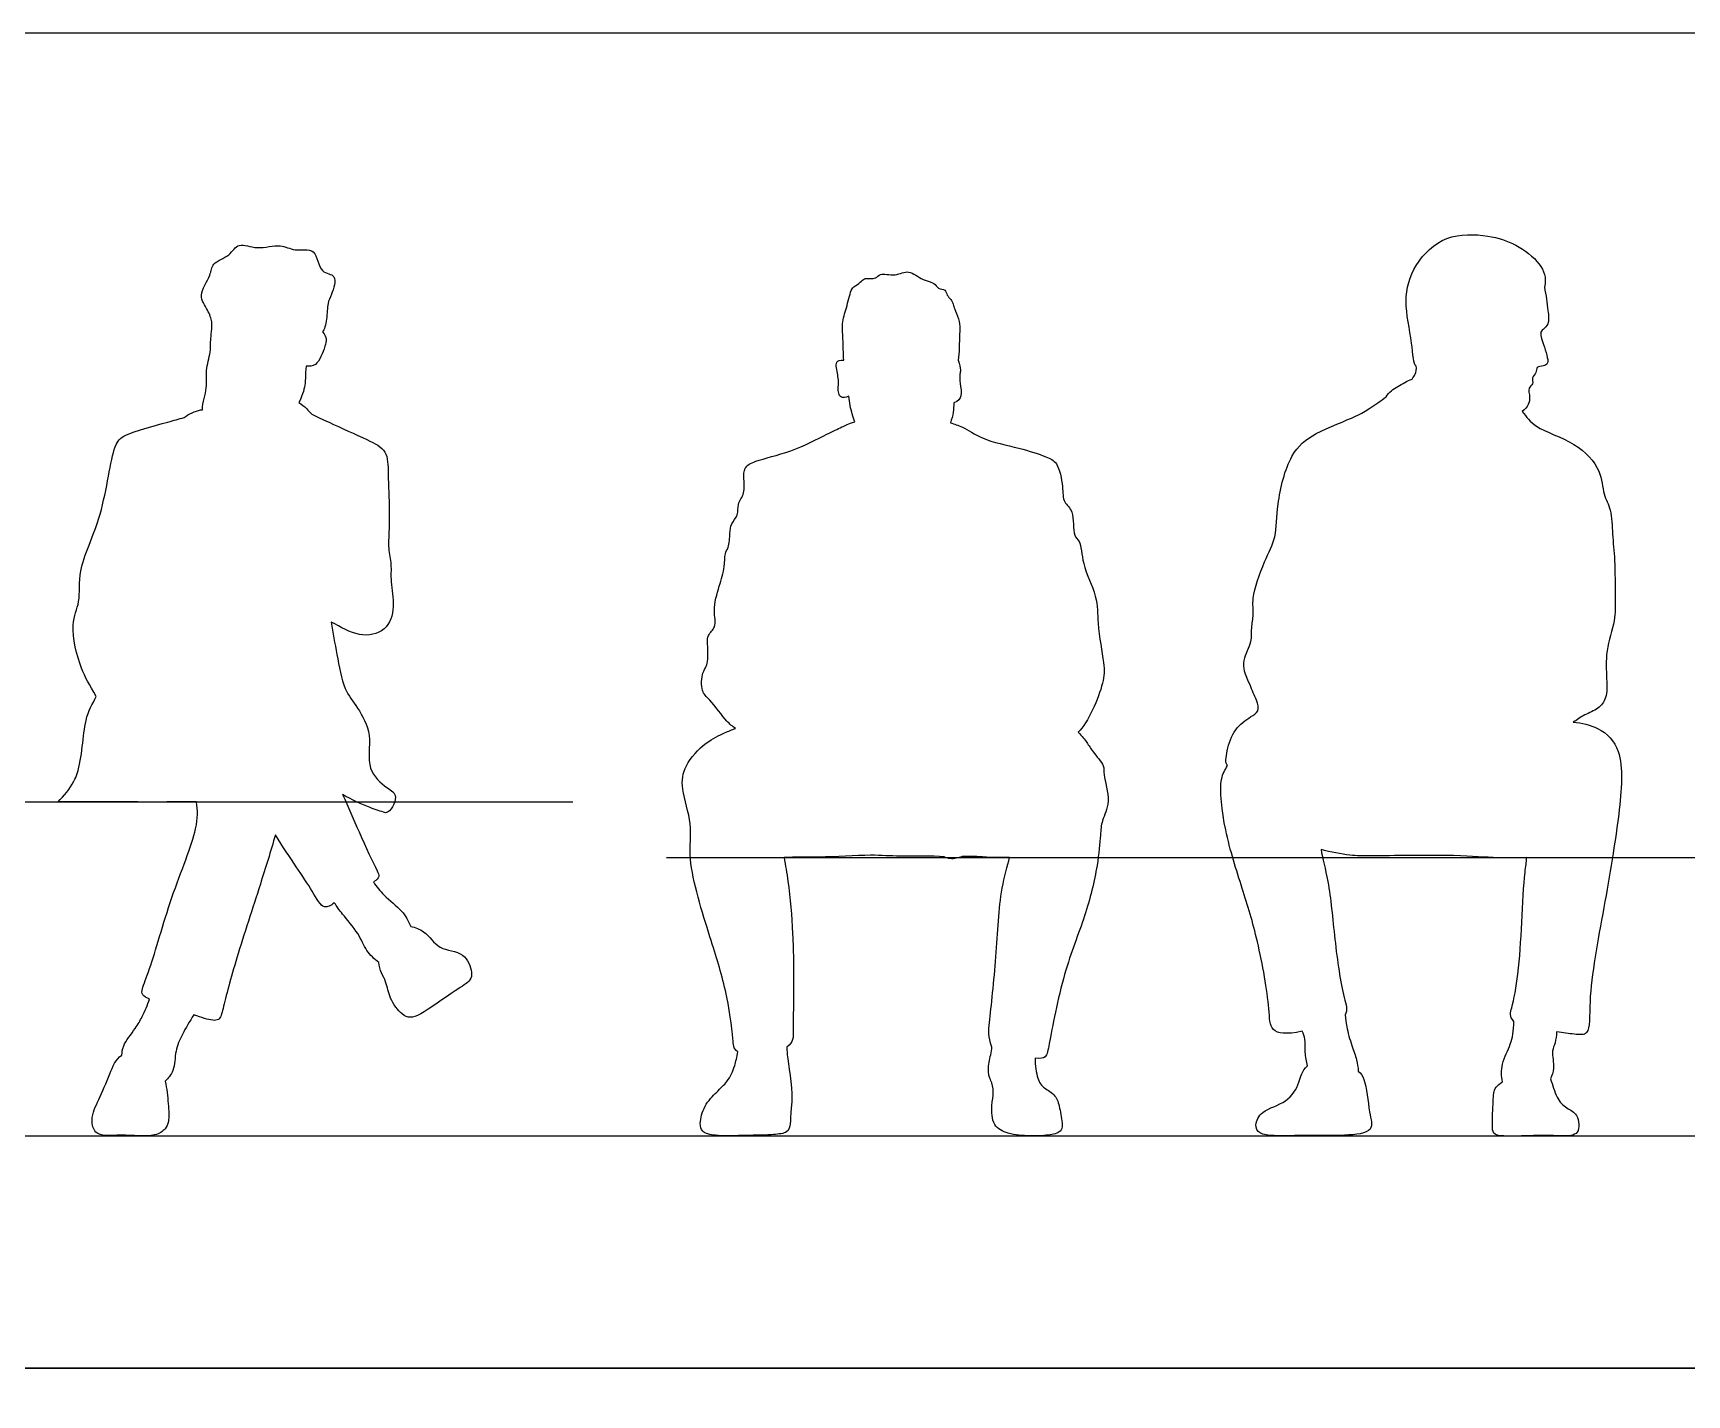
# Model space of a CAD drawing. Header units: millimetres. Extents: x 11.2 to 50.9, y -0.3 to 14.1.
# Drawn here: x 24.134 to 26.4, y 1.969 to 3.835 of the extents above; entities that cross this region are included whole.
import ezdxf

# ---------------------------------------------------------------- set-up
doc = ezdxf.new("R2010")
doc.units = ezdxf.units.MM
for name, color, linetype, true_color in [('AG-DIAGRAM', 7, 'Continuous', 0xfecc66), ('AG-GUIDES', 7, 'Continuous', 0xcccccc), ('AG-OUTLINE', 7, 'Continuous', 0x8000ff), ('X-VPRT', 6, 'Continuous', 0xff00ff)]:
    doc.layers.add(name, color=color, linetype=linetype, true_color=true_color)

msp = doc.modelspace()

# ---------------------------------------------------------------- linework, layer by layer
at = {"layer": 'AG-DIAGRAM'}
msp.add_line((21.2731, 2.3243), (28.6599, 2.3243), dxfattribs=at)
at = {"layer": 'AG-GUIDES'}
for p, q in [((21.2731, 2.7815), (24.8739, 2.7815)), ((25.0023, 2.7053), (28.6599, 2.7053))]:
    msp.add_line(p, q, dxfattribs=at)
at = {"layer": 'AG-OUTLINE'}
msp.add_lwpolyline([(24.2776, 2.7815), (24.1684, 2.7815)], dxfattribs=at)
for points, knots in [([(26.0296, 3.3784), (26.0255, 3.3799), (26.0244, 3.4154), (26.0107, 3.4672), (26.0253, 3.5187), (26.0685, 3.5609), (26.128, 3.5586), (26.1661, 3.5466), (26.1997, 3.5215), (26.2084, 3.4999), (26.205, 3.4865)], [-8.25755, -8.25755, -8.25755, -8.25755, -7.921113, -7.467307, -7.043269, -6.598786, -6.154292, -5.776353, -5.393994, -5.087407, -5.087407, -5.087407, -5.087407]), ([(24.3791, 3.4391), (24.3782, 3.4434), (24.3742, 3.4561), (24.3587, 3.4753), (24.3788, 3.5022), (24.3783, 3.5204), (24.4045, 3.5286), (24.415, 3.5496), (24.4421, 3.5365), (24.4732, 3.5475), (24.4918, 3.5345), (24.5236, 3.5428), (24.5253, 3.504), (24.5529, 3.5057), (24.5432, 3.4756), (24.5372, 3.4651), (24.5375, 3.4433), (24.5332, 3.4283), (24.5309, 3.4254)], [0, 0, 0, 0, 0.23716, 0.50564, 0.817825, 1.04818, 1.329694, 1.581181, 1.867776, 2.187239, 2.452968, 2.738216, 3.044385, 3.285972, 3.565954, 3.777389, 4.045275, 4.286528, 4.286528, 4.286528, 4.286528]), ([(25.245, 3.3868), (25.2445, 3.3964), (25.2443, 3.4155), (25.2422, 3.4396), (25.2499, 3.46), (25.2547, 3.4851), (25.2616, 3.4885), (25.2699, 3.4947), (25.2741, 3.5001), (25.29, 3.4968), (25.2941, 3.5071), (25.3164, 3.5006), (25.3342, 3.5122), (25.3527, 3.4951), (25.3694, 3.4938), (25.3738, 3.4838), (25.3848, 3.484), (25.3861, 3.4751), (25.392, 3.4702), (25.3952, 3.463), (25.3967, 3.4565), (25.4034, 3.443), (25.4042, 3.4296), (25.4034, 3.4158), (25.4034, 3.4028), (25.4025, 3.3921), (25.4018, 3.3868)], [0, 0, 0, 0, 0.299608, 0.569108, 0.835071, 1.106887, 1.254608, 1.429032, 1.571178, 1.777147, 1.935649, 2.185019, 2.427925, 2.690306, 2.911224, 3.079261, 3.245019, 3.396813, 3.550631, 3.701965, 3.846261, 4.058794, 4.265311, 4.470451, 4.671824, 4.894525, 4.894525, 4.894525, 4.894525]), ([(26.205, 3.4865), (26.2076, 3.4761), (26.2095, 3.4558), (26.2124, 3.4364), (26.2033, 3.4289), (26.1982, 3.4236), (26.2042, 3.4075), (26.2082, 3.3943), (26.2111, 3.3822), (26.2041, 3.3781), (26.1935, 3.3782), (26.1947, 3.369), (26.187, 3.3631), (26.191, 3.3534), (26.1813, 3.3488), (26.1871, 3.3352), (26.1825, 3.3221), (26.1748, 3.3161)], [-4.552042, -4.552042, -4.552042, -4.552042, -4.226842, -3.982475, -3.799012, -3.655104, -3.428215, -3.202564, -3.014946, -2.865499, -2.695273, -2.543604, -2.376449, -2.211315, -2.053401, -1.849386, -1.599755, -1.599755, -1.599755, -1.599755]), ([(24.3662, 3.3188), (24.3666, 3.329), (24.374, 3.3493), (24.3699, 3.3716), (24.378, 3.3975), (24.3767, 3.4109), (24.3792, 3.425), (24.3791, 3.4391)], [7.626931, 7.626931, 7.626931, 7.626931, 7.968036, 8.282619, 8.609314, 8.853117, 9.131841, 9.131841, 9.131841, 9.131841]), ([(24.5309, 3.4254), (24.5378, 3.4179), (24.5344, 3.4052), (24.5239, 3.3775), (24.5126, 3.3782), (24.5082, 3.3783)], [-0.8869949, -0.8869949, -0.8869949, -0.8869949, -0.6153467, -0.2502504, 0, 0, 0, 0]), ([(24.5082, 3.3783), (24.5072, 3.366), (24.5079, 3.3547), (24.5042, 3.3408), (24.4986, 3.3285)], [5.082122, 5.082122, 5.082122, 5.082122, 5.370919, 5.7104063, 5.7104063, 5.7104063, 5.7104063]), ([(25.2522, 3.3374), (25.242, 3.3329), (25.2358, 3.3419), (25.2394, 3.3579), (25.2344, 3.3747), (25.234, 3.3875), (25.245, 3.3868)], [-1.296132, -1.296132, -1.296132, -1.296132, -1.03015, -0.706348, -0.358261, -0.065626, -0.065626, -0.065626, -0.065626]), ([(25.4018, 3.3868), (25.4062, 3.3736), (25.4034, 3.3675), (25.4041, 3.3545), (25.4079, 3.3383), (25.4023, 3.3304), (25.3958, 3.3284)], [-1.180425, -1.180425, -1.180425, -1.180425, -0.913159, -0.613744, -0.271397, 0, 0, 0, 0]), ([(26.0239, 3.3607), (26.0251, 3.3634), (26.029, 3.3667), (26.0299, 3.3747), (26.0296, 3.3784)], [1.4618648, 1.4618648, 1.4618648, 1.4618648, 1.6203874, 1.8089921, 1.8089921, 1.8089921, 1.8089921]), ([(25.9882, 3.3365), (25.9922, 3.3431), (26.004, 3.3508), (26.017, 3.3582), (26.0239, 3.3607)], [-0.5267272, -0.5267272, -0.5267272, -0.5267272, -0.2656845, 0, 0, 0, 0]), ([(25.2602, 3.3023), (25.2593, 3.3052), (25.2559, 3.3132), (25.2528, 3.3291), (25.2522, 3.3374)], [-0.4639462, -0.4639462, -0.4639462, -0.4639462, -0.2772061, 0, 0, 0, 0]), ([(25.802, 2.9421), (25.7942, 2.9561), (25.7901, 2.9765), (25.8054, 3.0004), (25.8028, 3.0196), (25.8076, 3.0392), (25.8031, 3.0613), (25.821, 3.1117), (25.8388, 3.1441), (25.8377, 3.1899), (25.8547, 3.2586), (25.8893, 3.2878), (25.9469, 3.3086), (25.9653, 3.3205), (25.9811, 3.331), (25.9882, 3.3365)], [0, 0, 0, 0, 0.294039, 0.602658, 0.855994, 1.111263, 1.387512, 1.811711, 2.170076, 2.564453, 3.049043, 3.446079, 3.897152, 4.177203, 4.482156, 4.482156, 4.482156, 4.482156]), ([(24.3412, 3.3081), (24.342, 3.3087), (24.3486, 3.3136), (24.3601, 3.3182), (24.3662, 3.3188)], [-0.2816062, -0.2816062, -0.2816062, -0.2816062, -0.2443118, 0, 0, 0, 0]), ([(24.4986, 3.3285), (24.5024, 3.3259), (24.5068, 3.3229), (24.5138, 3.3153), (24.5163, 3.3125)], [0, 0, 0, 0, 0.2118228, 0.3221892, 0.3221892, 0.3221892, 0.3221892]), ([(24.5163, 3.3125), (24.5229, 3.3093), (24.5456, 3.2988), (24.5905, 3.2786), (24.6207, 3.2637), (24.6205, 3.2296), (24.6227, 3.1822), (24.6222, 3.1527), (24.6204, 3.1289), (24.6258, 3.1066), (24.6233, 3.0825), (24.631, 3.0494), (24.6195, 3.0136), (24.5792, 3.0061), (24.556, 3.0212), (24.5429, 3.0278)], [-5.03252, -5.03252, -5.03252, -5.03252, -4.799916, -4.366983, -4.054238, -3.737101, -3.33734, -3.023945, -2.748742, -2.478934, -2.199465, -1.865358, -1.535558, -1.199682, -0.827818, -0.827818, -0.827818, -0.827818]), ([(25.3958, 3.3284), (25.3957, 3.3238), (25.3955, 3.315), (25.393, 3.3057), (25.3911, 3.3008)], [-2.9504204, -2.9504204, -2.9504204, -2.9504204, -2.7620372, -2.5450775, -2.5450775, -2.5450775, -2.5450775]), ([(26.1748, 3.3161), (26.1805, 3.3088), (26.192, 3.2923), (26.2485, 3.2758), (26.2837, 3.2376), (26.2848, 3.2029), (26.2976, 3.1818), (26.298, 3.147), (26.3021, 3.1128), (26.3018, 3.0619), (26.303, 3.0299), (26.2881, 2.9888), (26.2905, 2.9511), (26.2914, 2.9243), (26.2794, 2.9084), (26.2598, 2.9014), (26.2497, 2.8942), (26.2447, 2.8906)], [0, 0, 0, 0, 0.297283, 0.724105, 1.123328, 1.443509, 1.718277, 2.042313, 2.381922, 2.780827, 3.104213, 3.471418, 3.821695, 4.107365, 4.345977, 4.600393, 4.843875, 4.843875, 4.843875, 4.843875]), ([(24.2209, 2.926), (24.2109, 2.9427), (24.1988, 2.9634), (24.1833, 3.0245), (24.2003, 3.0554), (24.1943, 3.1021), (24.2313, 3.1713), (24.2424, 3.2691), (24.2594, 3.2861), (24.3093, 3.299), (24.3342, 3.3061), (24.3412, 3.3081)], [-3.766921, -3.766921, -3.766921, -3.766921, -3.419415, -2.963792, -2.623712, -2.242339, -1.708521, -1.136677, -0.864058, -0.406333, -0.218823, -0.218823, -0.218823, -0.218823]), ([(25.0968, 2.8821), (25.0918, 2.8857), (25.0847, 2.8908), (25.0615, 2.9228), (25.049, 2.9317), (25.0504, 2.9593), (25.0581, 2.9667), (25.0599, 2.9887), (25.0563, 3.0103), (25.0719, 3.0207), (25.0651, 3.045), (25.0742, 3.077), (25.0827, 3.1024), (25.0814, 3.1217), (25.0878, 3.1299), (25.0891, 3.1496), (25.0898, 3.1627), (25.1013, 3.1742), (25.0987, 3.1898), (25.1101, 3.2043), (25.108, 3.2233), (25.1079, 3.2403), (25.1257, 3.2502), (25.1736, 3.26), (25.2205, 3.2849), (25.2415, 3.2943), (25.2512, 3.2996), (25.2602, 3.3023)], [1.006557, 1.006557, 1.006557, 1.006557, 1.217299, 1.550235, 1.77698, 2.056111, 2.241302, 2.503247, 2.764498, 2.983327, 3.253284, 3.585265, 3.885129, 4.12478, 4.304344, 4.553368, 4.761031, 4.978019, 5.195218, 5.431254, 5.67912, 5.900681, 6.136705, 6.540973, 6.962019, 7.236118, 7.442762, 7.442762, 7.442762, 7.442762]), ([(25.3911, 3.3008), (25.3967, 3.2991), (25.4087, 3.2958), (25.4352, 3.2767), (25.4842, 3.2673), (25.5213, 3.2551), (25.5392, 3.247), (25.5456, 3.2135), (25.545, 3.1911), (25.5619, 3.1809), (25.5581, 3.1452), (25.5704, 3.1397), (25.5711, 3.105), (25.5936, 3.0633), (25.592, 3.0198), (25.6028, 2.9704), (25.6014, 2.9396), (25.5798, 2.8901), (25.5664, 2.8769)], [-6.632989, -6.632989, -6.632989, -6.632989, -6.400167, -6.0883, -5.688782, -5.341992, -5.109589, -4.793964, -4.537047, -4.308043, -3.995386, -3.814821, -3.50571, -3.115207, -2.755739, -2.187025, -1.734275, -0.811911, -0.811911, -0.811911, -0.811911]), ([(24.5429, 3.0278), (24.545, 3.0129), (24.5505, 2.9845), (24.5591, 2.9354), (24.5794, 2.9111), (24.6002, 2.8734), (24.589, 2.8265), (24.6178, 2.8008), (24.6364, 2.7911), (24.6246, 2.768), (24.6172, 2.7667)], [-5.274456, -5.274456, -5.274456, -5.274456, -4.883837, -4.481219, -4.155229, -3.784113, -3.394996, -3.051858, -2.807599, -2.522491, -2.522491, -2.522491, -2.522491]), ([(24.1684, 2.7815), (24.1767, 2.7904), (24.1868, 2.8012), (24.2017, 2.8362), (24.2023, 2.8949), (24.2154, 2.9154), (24.2209, 2.926)], [-1.227028, -1.227028, -1.227028, -1.227028, -0.922729, -0.833903, -0.343103, 0, 0, 0, 0]), ([(25.7709, 2.8312), (25.7674, 2.8342), (25.7702, 2.8541), (25.7791, 2.8814), (25.8014, 2.8981), (25.8149, 2.9049), (25.8115, 2.9221), (25.8039, 2.9341), (25.802, 2.9421)], [-1.82067, -1.82067, -1.82067, -1.82067, -1.564102, -1.242174, -0.94214, -0.734833, -0.513506, -0.243596, -0.243596, -0.243596, -0.243596]), ([(25.1, 2.4391), (25.0932, 2.4439), (25.0945, 2.459), (25.083, 2.5307), (25.0623, 2.5941), (25.0287, 2.7024), (25.0394, 2.7492), (25.0211, 2.799), (25.0259, 2.8322), (25.0548, 2.8637), (25.0813, 2.8761), (25.0917, 2.8804), (25.0968, 2.8821)], [3.257358, 3.257358, 3.257358, 3.257358, 3.485874, 3.937013, 4.443126, 5.059337, 5.469237, 5.873041, 6.205667, 6.579814, 6.893436, 7.127429, 7.127429, 7.127429, 7.127429]), ([(26.2447, 2.8906), (26.2564, 2.8899), (26.2838, 2.8829), (26.3152, 2.8513), (26.3079, 2.7593), (26.2874, 2.6392), (26.2641, 2.5168), (26.2689, 2.461), (26.2484, 2.463), (26.2307, 2.4652), (26.2218, 2.4665)], [0.122695, 0.122695, 0.122695, 0.122695, 0.397259, 0.764568, 1.286254, 1.930105, 2.572488, 2.944127, 3.178414, 3.380764, 3.380764, 3.380764, 3.380764]), ([(25.5664, 2.8769), (25.5717, 2.8715), (25.5788, 2.8628), (25.5856, 2.8503), (25.6033, 2.8312), (25.5998, 2.8186), (25.6121, 2.7818), (25.598, 2.7559), (25.5967, 2.735), (25.5932, 2.692), (25.5761, 2.6223), (25.5461, 2.5521), (25.5268, 2.4533), (25.5233, 2.4308), (25.5148, 2.4297), (25.5071, 2.4304)], [-7.40557, -7.40557, -7.40557, -7.40557, -7.176301, -6.952592, -6.67526, -6.474443, -6.127704, -5.832109, -5.57535, -5.203386, -4.717479, -4.193977, -3.652422, -3.405958, -3.205897, -3.205897, -3.205897, -3.205897]), ([(25.8731, 2.4673), (25.8511, 2.4628), (25.8281, 2.4651), (25.8291, 2.5021), (25.813, 2.5931), (25.7915, 2.6624), (25.7664, 2.739), (25.7582, 2.8122), (25.7675, 2.8253), (25.7709, 2.8312)], [3.154765, 3.154765, 3.154765, 3.154765, 3.480935, 3.793917, 4.347292, 4.848598, 5.373395, 5.852324, 6.113101, 6.113101, 6.113101, 6.113101]), ([(24.6172, 2.7667), (24.61, 2.7688), (24.5958, 2.7733), (24.5704, 2.7848), (24.5583, 2.7916)], [-0.6407704, -0.6407704, -0.6407704, -0.6407704, -0.3698419, 0, 0, 0, 0]), ([(24.5583, 2.7916), (24.5661, 2.7747), (24.582, 2.7365), (24.6042, 2.6901), (24.6105, 2.6773), (24.6005, 2.6719)], [1.721283, 1.721283, 1.721283, 1.721283, 2.130566, 2.626838, 2.853643, 2.853643, 2.853643, 2.853643]), ([(24.2938, 2.5116), (24.2895, 2.5134), (24.2827, 2.5172), (24.2836, 2.5271), (24.2968, 2.5567), (24.3218, 2.6516), (24.3606, 2.7418), (24.3598, 2.7701), (24.3582, 2.7815)], [-8.451074, -8.451074, -8.451074, -8.451074, -8.304519, -8.13938, -7.828726, -7.249798, -6.678159, -6.331312, -6.331312, -6.331312, -6.331312]), ([(24.4664, 2.7365), (24.4597, 2.714), (24.4428, 2.6586), (24.4138, 2.5726), (24.395, 2.5019), (24.3904, 2.4802), (24.3747, 2.483), (24.3598, 2.4879), (24.3546, 2.4897)], [-11.01797, -11.01797, -11.01797, -11.01797, -10.618449, -10.028619, -9.543036, -9.312361, -9.061254, -8.939643, -8.939643, -8.939643, -8.939643]), ([(24.547, 2.6433), (24.5421, 2.6396), (24.5305, 2.6333), (24.5155, 2.6646), (24.4867, 2.7036), (24.4664, 2.7365)], [3.432993, 3.432993, 3.432993, 3.432993, 3.633471, 3.943659, 4.492087, 4.492087, 4.492087, 4.492087]), ([(25.3826, 2.7062), (25.3664, 2.7084), (25.3226, 2.7059), (25.2819, 2.71), (25.2119, 2.7047), (25.1791, 2.706), (25.1632, 2.7054)], [-1.719022, -1.719022, -1.719022, -1.719022, -1.255152, -0.894744, -0.409448, -0.023512, -0.023512, -0.023512, -0.023512]), ([(25.1632, 2.7054), (25.1653, 2.6947), (25.1711, 2.6591), (25.1758, 2.6022), (25.1769, 2.5252), (25.1751, 2.4689), (25.1765, 2.4531), (25.1671, 2.4455)], [0.685005, 0.685005, 0.685005, 0.685005, 0.917106, 1.441734, 1.985287, 2.398788, 2.651816, 2.651816, 2.651816, 2.651816]), ([(25.4072, 2.7068), (25.4045, 2.7058), (25.3955, 2.7025), (25.3875, 2.7039), (25.3826, 2.7062)], [-2.3046761, -2.3046761, -2.3046761, -2.3046761, -2.1798095, -1.8714986, -1.8714986, -1.8714986, -1.8714986]), ([(25.4723, 2.7053), (25.4602, 2.7053), (25.4464, 2.705), (25.4218, 2.7072), (25.4072, 2.7068)], [-2.4436842, -2.4436842, -2.4436842, -2.4436842, -2.1044429, -1.9676464, -1.9676464, -1.9676464, -1.9676464]), ([(25.448, 2.4458), (25.4426, 2.4604), (25.4449, 2.4817), (25.4553, 2.5744), (25.4577, 2.6529), (25.4691, 2.6939), (25.4723, 2.7053)], [-2.616641, -2.616641, -2.616641, -2.616641, -2.303361, -1.720924, -1.104738, -0.756677, -0.756677, -0.756677, -0.756677]), ([(26.181, 2.7052), (26.1677, 2.7049), (26.1387, 2.7042), (26.0824, 2.7097), (25.969, 2.7073), (25.9403, 2.7077), (25.9119, 2.7127), (25.8991, 2.7163)], [0, 0, 0, 0, 0.356734, 0.796167, 1.391965, 1.705451, 2.06288, 2.06288, 2.06288, 2.06288]), ([(25.8991, 2.7163), (25.9009, 2.7044), (25.9109, 2.6699), (25.917, 2.5949), (25.9278, 2.5175), (25.9361, 2.4966), (25.932, 2.4897)], [0.916221, 0.916221, 0.916221, 0.916221, 1.314434, 1.844421, 2.376999, 2.652661, 2.652661, 2.652661, 2.652661]), ([(26.1633, 2.4806), (26.1566, 2.4881), (26.1618, 2.5013), (26.1705, 2.5486), (26.174, 2.6146), (26.1772, 2.6805), (26.1805, 2.6991), (26.181, 2.7052)], [3.856191, 3.856191, 3.856191, 3.856191, 4.085991, 4.490054, 4.986049, 5.472735, 5.70456, 5.70456, 5.70456, 5.70456]), ([(24.6005, 2.6719), (24.6051, 2.6656), (24.6142, 2.6528), (24.6409, 2.6332), (24.6484, 2.6184), (24.6518, 2.6109)], [0, 0, 0, 0, 0.2782227, 0.6030136, 0.8866884, 0.8866884, 0.8866884, 0.8866884]), ([(24.6078, 2.5616), (24.6019, 2.5664), (24.5899, 2.5775), (24.5808, 2.6018), (24.5579, 2.6276), (24.5508, 2.6381), (24.547, 2.6433)], [0, 0, 0, 0, 0.27525, 0.568825, 0.901561, 1.152338, 1.152338, 1.152338, 1.152338]), ([(24.6518, 2.6109), (24.6579, 2.6097), (24.6746, 2.6033), (24.6885, 2.5775), (24.7259, 2.5778), (24.7364, 2.5487), (24.7341, 2.5359), (24.7117, 2.5231), (24.6669, 2.4904), (24.6552, 2.4865), (24.6511, 2.4866)], [1.845652, 1.845652, 1.845652, 1.845652, 2.032106, 2.351791, 2.678266, 2.97174, 3.16049, 3.447085, 3.878898, 4.100481, 4.100481, 4.100481, 4.100481]), ([(24.6511, 2.4866), (24.6475, 2.4867), (24.6385, 2.4899), (24.6217, 2.5127), (24.6192, 2.5359), (24.6087, 2.5509), (24.6078, 2.5616)], [0, 0, 0, 0, 0.198384, 0.495629, 0.771978, 1.075832, 1.075832, 1.075832, 1.075832]), ([(24.2558, 2.4346), (24.2562, 2.4389), (24.2564, 2.448), (24.2751, 2.4715), (24.2839, 2.487), (24.2911, 2.5034), (24.2938, 2.5116)], [0, 0, 0, 0, 0.206602, 0.512182, 0.763668, 1.055371, 1.055371, 1.055371, 1.055371]), ([(24.3546, 2.4897), (24.3486, 2.4814), (24.3386, 2.4632), (24.3284, 2.4411), (24.3285, 2.4129), (24.3194, 2.4032), (24.3151, 2.3989)], [-1.143422, -1.143422, -1.143422, -1.143422, -0.825317, -0.540261, -0.244874, 0, 0, 0, 0]), ([(25.932, 2.4897), (25.9325, 2.4843), (25.9335, 2.4734), (25.941, 2.4476), (25.9482, 2.4288), (25.9496, 2.418), (25.9501, 2.4128)], [0, 0, 0, 0, 0.2281629, 0.5200189, 0.7759416, 0.9991117, 0.9991117, 0.9991117, 0.9991117]), ([(26.1476, 2.3979), (26.1463, 2.406), (26.1449, 2.4223), (26.1593, 2.4493), (26.1621, 2.4629), (26.1634, 2.4748), (26.1633, 2.4806)], [0, 0, 0, 0, 0.279427, 0.58469, 0.797879, 1.032055, 1.032055, 1.032055, 1.032055]), ([(25.8804, 2.4199), (25.879, 2.4261), (25.8765, 2.4384), (25.878, 2.4565), (25.8748, 2.4639), (25.8731, 2.4673)], [-0.6762371, -0.6762371, -0.6762371, -0.6762371, -0.4286356, -0.1917093, 0, 0, 0, 0]), ([(26.2218, 2.4665), (26.2215, 2.4615), (26.2205, 2.451), (26.2143, 2.4406), (26.2196, 2.4162), (26.2154, 2.4069), (26.2134, 2.4022)], [-0.90673, -0.90673, -0.90673, -0.90673, -0.6876583, -0.4927064, -0.2201312, 0, 0, 0, 0]), ([(24.2201, 2.3293), (24.2163, 2.3331), (24.2128, 2.3514), (24.2243, 2.3722), (24.239, 2.4082), (24.2472, 2.4289), (24.2558, 2.4346)], [0, 0, 0, 0, 0.198947, 0.545624, 0.913035, 1.228621, 1.228621, 1.228621, 1.228621]), ([(25.1671, 2.4455), (25.1671, 2.4429), (25.1669, 2.4344), (25.1764, 2.3828), (25.1722, 2.3592), (25.1719, 2.3348), (25.1659, 2.3274), (25.143, 2.325), (25.1051, 2.3248), (25.0711, 2.3235), (25.05, 2.3285), (25.0473, 2.342), (25.0531, 2.3662), (25.0713, 2.3846), (25.0879, 2.4001), (25.0952, 2.4172), (25.0987, 2.432), (25.1, 2.4391)], [-4.699584, -4.699584, -4.699584, -4.699584, -4.3664, -3.540355, -3.258062, -3.048125, -2.878143, -2.644374, -2.290426, -1.946543, -1.699736, -1.507475, -1.225747, -0.938508, -0.662204, -0.287254, -0.030002, -0.030002, -0.030002, -0.030002]), ([(25.5071, 2.4304), (25.507, 2.4207), (25.5103, 2.4005), (25.5189, 2.3891), (25.5356, 2.381), (25.5411, 2.3631), (25.5451, 2.3401), (25.5434, 2.3287), (25.5239, 2.3243), (25.4998, 2.3238), (25.471, 2.3256), (25.4481, 2.3373), (25.4471, 2.3667), (25.4515, 2.3848), (25.4467, 2.4012), (25.444, 2.4039), (25.4422, 2.4221), (25.4479, 2.4389), (25.448, 2.4458)], [0.010999, 0.010999, 0.010999, 0.010999, 0.314394, 0.59071, 0.890969, 1.144929, 1.419172, 1.593099, 1.828997, 2.118189, 2.431104, 2.693899, 2.980994, 3.239579, 3.553098, 3.795564, 4.008499, 4.178154, 4.178154, 4.178154, 4.178154]), ([(25.9501, 2.4128), (25.9534, 2.4102), (25.9613, 2.3988), (25.9639, 2.3577), (25.9732, 2.3284), (25.9269, 2.3236), (25.8663, 2.3252), (25.8141, 2.323), (25.8077, 2.3395), (25.8173, 2.3604), (25.8532, 2.3682), (25.8704, 2.3962), (25.8724, 2.4127), (25.8804, 2.4199)], [-3.670815, -3.670815, -3.670815, -3.670815, -3.494625, -3.109447, -2.830119, -2.486279, -2.010781, -1.618323, -1.41415, -1.157628, -0.812604, -0.489956, -0.223901, -0.223901, -0.223901, -0.223901]), ([(26.2134, 2.4022), (26.2165, 2.394), (26.2206, 2.3756), (26.2351, 2.3615), (26.2518, 2.3549), (26.255, 2.3237), (26.2252, 2.3244), (26.1858, 2.3247), (26.147, 2.323), (26.1343, 2.3267), (26.1333, 2.34), (26.1351, 2.3712), (26.1356, 2.3902), (26.1442, 2.3956), (26.1476, 2.3979)], [-3.696292, -3.696292, -3.696292, -3.696292, -3.418829, -3.16744, -2.934821, -2.666949, -2.397079, -2.025136, -1.673172, -1.491754, -1.302036, -0.980196, -0.730011, -0.574888, -0.574888, -0.574888, -0.574888]), ([(24.3151, 2.3989), (24.3176, 2.3888), (24.3195, 2.369), (24.321, 2.3439), (24.3158, 2.3331), (24.3002, 2.3213), (24.2557, 2.3273), (24.2265, 2.323), (24.2201, 2.3293)], [2.114533, 2.114533, 2.114533, 2.114533, 2.42962, 2.715565, 2.906143, 3.146711, 3.539066, 3.877207, 3.877207, 3.877207, 3.877207])]:
    msp.add_open_spline(points, degree=3, knots=knots, dxfattribs=at)
msp.add_open_spline([(24.3582, 2.7815), (24.3328, 2.782), (24.3014, 2.7809), (24.2776, 2.7815)], degree=3, dxfattribs=at)
at = {"layer": 'X-VPRT'}
for points in [[(21.0131, 3.8347), (21.0131, 2.0059), (28.8631, 2.0059), (28.8631, 3.8347)], [(21.0131, 2.0059), (21.0131, 0.1771), (28.8631, 0.1771), (28.8631, 2.0059)]]:
    msp.add_lwpolyline(points, close=True, dxfattribs=at)

doc.saveas('drawing.dxf')
